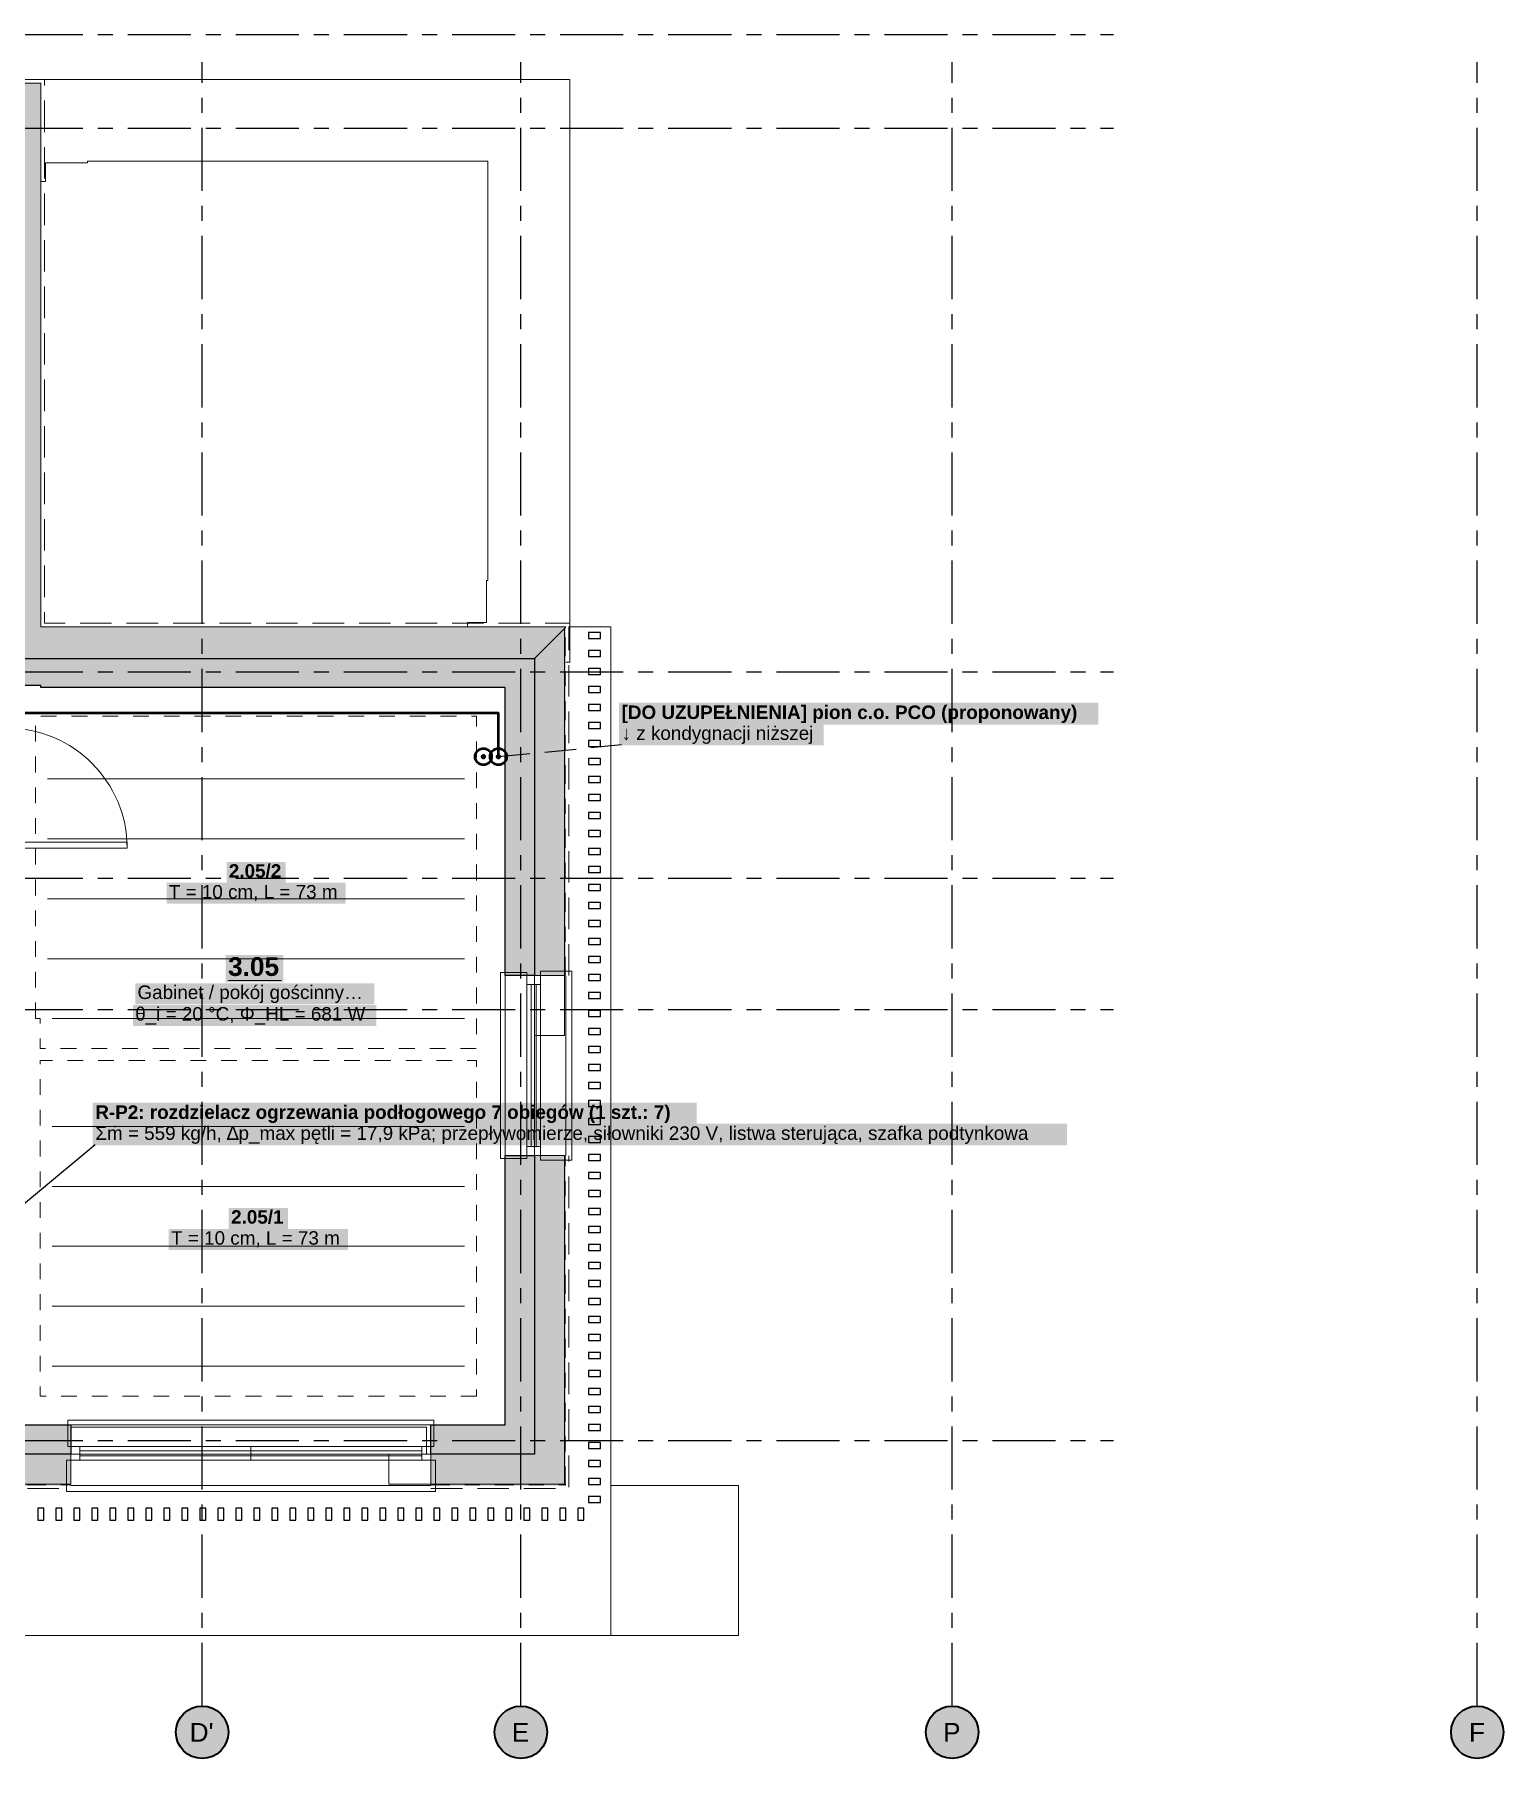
# Model space of a CAD drawing. Header units: metres. Extents: x -3.2 to 60.6, y -2.1 to 10.4.
# Drawn here: x 50.78 to 60.57, y -2.12 to 9.38 of the extents above; entities that cross this region are included whole.
import ezdxf

# ---------------------------------------------------------------- set-up
doc = ezdxf.new("R2010")
doc.units = ezdxf.units.M
for name, pattern in [('KRESKOWA', [5.25, 4.2, -1.05]), ('KRESKOWA_DROBNA', [3.15, 2.1, -1.05]), ('PUNKTOWA', [10.5, 8.4, -1.05, 0, -1.05]), ('PUNKTOWA_KROTKA', [6.3, 4.2, -1.05, 0, -1.05])]:
    doc.linetypes.add(name, pattern=pattern)
doc.layers.add('A-MASKA', color=7, linetype='Continuous', lineweight=18)
doc.layers.add('S-OPISY', color=2, linetype='Continuous', lineweight=25)
for name, color, linetype, lineweight, true_color in [('I-BRAKI', 6, 'KRESKOWA', 25, 0xb0008a), ('I-OSIE', 8, 'PUNKTOWA', 18, 0x7a7a7a), ('I-PODKLAD', 8, 'Continuous', 18, 0x9a9a9a), ('I-PODKLAD-SCIANY', 8, 'Continuous', 25, 0x6e6e6e), ('I-PODKLAD-WYPELN', 254, 'Continuous', 18, 0xe6e6e6), ('I-POMIESZCZENIA', 8, 'Continuous', 25, 0x4a4a4a), ('S-OGRZ', 1, 'Continuous', 25, 0xe05000), ('S-PC', 1, 'Continuous', 35, 0xc0392b)]:
    doc.layers.add(name, color=color, linetype=linetype, lineweight=lineweight, true_color=true_color)
doc.styles.add('PL_ARIAL', font='arial.ttf')
doc.styles.add('PL_ARIAL_B', font='arialbd.ttf')

msp = doc.modelspace()

# ---------------------------------------------------------------- hatches: boundary and pattern name
at = {"layer": 'A-MASKA', "true_color": 0xffffff}
for points in [[(54.674, 4.774), (57.87, 4.774), (57.87, 4.919), (54.674, 4.919)], [(54.674, 4.635), (56.039, 4.635), (56.039, 4.779), (54.674, 4.779)], [(52.058, 3.718), (52.452, 3.718), (52.452, 3.858), (52.058, 3.858)], [(51.658, 3.579), (52.852, 3.579), (52.852, 3.719), (51.658, 3.719)], [(52.053, 3.056), (52.437, 3.056), (52.437, 3.238), (52.053, 3.238)], [(51.449, 2.909), (53.042, 2.909), (53.042, 3.049), (51.449, 3.049)], [(51.434, 2.765), (53.056, 2.765), (53.056, 2.905), (51.434, 2.905)], [(51.166, 2.107), (55.191, 2.107), (55.191, 2.252), (51.166, 2.252)], [(51.166, 1.968), (57.661, 1.968), (57.661, 2.113), (51.166, 2.113)], [(52.073, 1.411), (52.467, 1.411), (52.467, 1.551), (52.073, 1.551)], [(51.673, 1.271), (52.867, 1.271), (52.867, 1.411), (51.673, 1.411)]]:
    msp.add_hatch(color=7, dxfattribs=at).paths.add_polyline_path(points)
at = {"layer": 'I-BRAKI', "true_color": 0xb0008a}
msp.add_hatch(color=7, dxfattribs=at).paths.add_polyline_path([(53.887, 4.56), (53.887, 4.565), (53.885, 4.569), (53.882, 4.572), (53.879, 4.575), (53.875, 4.577), (53.87, 4.578), (53.865, 4.577), (53.861, 4.575), (53.858, 4.572), (53.855, 4.569), (53.853, 4.565), (53.852, 4.56), (53.853, 4.555), (53.855, 4.551), (53.858, 4.548), (53.861, 4.545), (53.865, 4.543), (53.87, 4.543), (53.875, 4.543), (53.879, 4.545), (53.882, 4.548), (53.885, 4.551), (53.887, 4.555)])
at = {"layer": 'I-OSIE', "true_color": 0xffffff}
for points in [[(52.07, -1.945), (52.069, -1.922), (52.064, -1.9), (52.057, -1.878), (52.047, -1.858), (52.034, -1.838), (52.019, -1.821), (52.002, -1.806), (51.982, -1.793), (51.962, -1.783), (51.94, -1.776), (51.918, -1.771), (51.895, -1.77), (51.872, -1.771), (51.85, -1.776), (51.828, -1.783), (51.807, -1.793), (51.788, -1.806), (51.771, -1.821), (51.756, -1.838), (51.743, -1.858), (51.733, -1.878), (51.726, -1.9), (51.721, -1.922), (51.72, -1.945), (51.721, -1.968), (51.726, -1.99), (51.733, -2.012), (51.743, -2.033), (51.756, -2.052), (51.771, -2.069), (51.788, -2.084), (51.807, -2.097), (51.828, -2.107), (51.85, -2.114), (51.872, -2.119), (51.895, -2.12), (51.918, -2.119), (51.94, -2.114), (51.962, -2.107), (51.982, -2.097), (52.002, -2.084), (52.019, -2.069), (52.034, -2.052), (52.047, -2.033), (52.057, -2.012), (52.064, -1.99), (52.069, -1.968)], [(54.195, -1.945), (54.194, -1.922), (54.189, -1.9), (54.182, -1.878), (54.172, -1.858), (54.159, -1.838), (54.144, -1.821), (54.127, -1.806), (54.107, -1.793), (54.087, -1.783), (54.065, -1.776), (54.043, -1.771), (54.02, -1.77), (53.997, -1.771), (53.975, -1.776), (53.953, -1.783), (53.932, -1.793), (53.913, -1.806), (53.896, -1.821), (53.881, -1.838), (53.868, -1.858), (53.858, -1.878), (53.851, -1.9), (53.846, -1.922), (53.845, -1.945), (53.846, -1.968), (53.851, -1.99), (53.858, -2.012), (53.868, -2.033), (53.881, -2.052), (53.896, -2.069), (53.913, -2.084), (53.932, -2.097), (53.953, -2.107), (53.975, -2.114), (53.997, -2.119), (54.02, -2.12), (54.043, -2.119), (54.065, -2.114), (54.087, -2.107), (54.107, -2.097), (54.127, -2.084), (54.144, -2.069), (54.159, -2.052), (54.172, -2.033), (54.182, -2.012), (54.189, -1.99), (54.194, -1.968)], [(57.07, -1.945), (57.069, -1.922), (57.064, -1.9), (57.057, -1.878), (57.047, -1.858), (57.034, -1.838), (57.019, -1.821), (57.002, -1.806), (56.982, -1.793), (56.962, -1.783), (56.94, -1.776), (56.918, -1.771), (56.895, -1.77), (56.872, -1.771), (56.85, -1.776), (56.828, -1.783), (56.807, -1.793), (56.788, -1.806), (56.771, -1.821), (56.756, -1.838), (56.743, -1.858), (56.733, -1.878), (56.726, -1.9), (56.721, -1.922), (56.72, -1.945), (56.721, -1.968), (56.726, -1.99), (56.733, -2.012), (56.743, -2.033), (56.756, -2.052), (56.771, -2.069), (56.788, -2.084), (56.807, -2.097), (56.828, -2.107), (56.85, -2.114), (56.872, -2.119), (56.895, -2.12), (56.918, -2.119), (56.94, -2.114), (56.962, -2.107), (56.982, -2.097), (57.002, -2.084), (57.019, -2.069), (57.034, -2.052), (57.047, -2.033), (57.057, -2.012), (57.064, -1.99), (57.069, -1.968)], [(60.57, -1.945), (60.569, -1.922), (60.564, -1.9), (60.557, -1.878), (60.547, -1.858), (60.534, -1.838), (60.519, -1.821), (60.502, -1.806), (60.482, -1.793), (60.462, -1.783), (60.44, -1.776), (60.418, -1.771), (60.395, -1.77), (60.372, -1.771), (60.35, -1.776), (60.328, -1.783), (60.307, -1.793), (60.288, -1.806), (60.271, -1.821), (60.256, -1.838), (60.243, -1.858), (60.233, -1.878), (60.226, -1.9), (60.221, -1.922), (60.22, -1.945), (60.221, -1.968), (60.226, -1.99), (60.233, -2.012), (60.243, -2.033), (60.256, -2.052), (60.271, -2.069), (60.288, -2.084), (60.307, -2.097), (60.328, -2.107), (60.35, -2.114), (60.372, -2.119), (60.395, -2.12), (60.418, -2.119), (60.44, -2.114), (60.462, -2.107), (60.482, -2.097), (60.502, -2.084), (60.519, -2.069), (60.534, -2.052), (60.547, -2.033), (60.557, -2.012), (60.564, -1.99), (60.569, -1.968)]]:
    msp.add_hatch(color=7, dxfattribs=at).paths.add_polyline_path(points)
at = {"layer": 'I-PODKLAD-WYPELN', "true_color": 0xe4e4e4}
h = msp.add_hatch(color=7, dxfattribs=at)
h.paths.add_polyline_path([(50.82, 5.02), (50.82, 5.02), (50.82, 5.035), (50.82, 5.035), (50.82, 5.035), (50.82, 5.035), (50.82, 5.035), (50.82, 5.035), (50.82, 5.035), (50.82, 5.035), (50.82, 5.035), (50.82, 5.035), (50.82, 5.035), (50.82, 5.035), (50.82, 5.035), (50.82, 5.035), (50.82, 5.035), (50.82, 5.035), (50.82, 5.035), (50.61, 5.035), (50.61, 5.035), (50.61, 5.035), (50.61, 5.125), (50.61, 5.125), (50.61, 5.125), (50.595, 5.125), (50.595, 4.8), (50.58, 4.8), (50.445, 4.8), (50.445, 5.125), (50.415, 5.125), (50.415, 5.125), (50.415, 5.125), (50.415, 8.645), (50.415, 8.645), (50.415, 8.645), (50.415, 8.645), (50.12, 8.645), (50.12, 8.84), (50.12, 9.05), (50.82, 9.05), (50.82, 5.425), (50.82, 5.425), (50.82, 5.425), (54.32, 5.425), (54.32, 5.425), (54.32, 5.425), (54.32, 5.425), (54.32, 3.1), (54.31, 3.1), (54.11, 3.1), (54.11, 3.1), (54.11, 3.1), (54.11, 3.1), (53.915, 3.1), (53.915, 3.1), (53.915, 3.1), (53.915, 5.02), (53.915, 5.02), (53.915, 5.02), (53.915, 5.02), (53.915, 5.02), (53.915, 5.02), (50.82, 5.02)])
h.paths.add_polyline_path([(53.93, 5.215), (53.93, 5.215), (53.93, 5.215), (53.93, 5.215), (53.93, 5.215)], flags=0)
h.paths.add_polyline_path([(54.11, 5.215), (54.11, 5.215), (54.11, 5.215), (54.11, 5.215), (54.11, 5.215), (54.11, 5.215)], flags=0)
h.paths.add_polyline_path([(50.61, 5.215), (50.61, 5.215), (50.61, 5.215), (50.61, 5.215)], flags=0)
h.paths.add_polyline_path([(50.82, 5.215), (50.82, 5.215), (50.82, 5.215), (50.82, 5.215)], flags=0)
h.paths.add_polyline_path([(50.43, 8.66), (50.43, 8.66), (50.43, 8.66), (50.43, 8.66)], flags=0)
h.paths.add_polyline_path([(50.61, 8.66), (50.61, 8.66), (50.61, 8.66), (50.61, 8.66)], flags=0)
h = msp.add_hatch(color=7, dxfattribs=at)
h.paths.add_polyline_path([(47.32, 0.105), (47.79, 0.105), (47.79, 0.105), (47.79, 0.105), (47.79, 0.105), (47.79, 0.105), (47.79, 2.625), (47.79, 2.625), (47.79, 2.625), (47.79, 2.625), (47.79, 2.625), (47.82, 2.625), (47.82, 2.625), (47.82, 2.625), (47.82, 2.625), (47.82, 2.625), (47.82, 3.9), (47.82, 3.9), (47.82, 3.9), (47.82, 3.9), (47.82, 3.9), (47.955, 3.9), (47.955, 3.9), (47.955, 3.9), (47.97, 3.9), (47.97, 3.9), (47.97, 3.9), (47.97, 2.625), (47.97, 2.625), (47.97, 2.625), (47.985, 2.625), (47.985, 2.625), (47.985, 2.625), (47.985, 2.625), (47.985, 2.625), (47.985, 2.685), (48, 2.685), (48, 2.685), (48, 2.685), (48, 2.685), (48, 2.685), (48, 2.685), (48, 2.685), (48, 2.685), (48, 2.7), (48.22, 2.7), (48.22, 2.565), (48.22, 2.55), (48, 2.55), (48, 0.105), (48, 0.105), (48, 0.105), (50.415, 0.105), (50.415, 2.55), (49.12, 2.55), (49.12, 2.565), (49.12, 2.7), (50.415, 2.7), (50.415, 2.685), (50.415, 2.685), (50.415, 2.685), (50.415, 2.685), (50.415, 2.685), (50.415, 2.685), (50.415, 2.685), (50.415, 2.685), (50.43, 2.685), (50.43, 2.625), (50.445, 2.625), (50.445, 3.9), (50.58, 3.9), (50.595, 3.9), (50.595, 2.625), (50.61, 2.625), (50.625, 2.625), (50.625, 0.105), (51.02, 0.105), (51.02, 0.105), (51.02, 0.105), (51.02, -0.09), (51.02, -0.09), (51.02, -0.09), (51.02, -0.09), (51.02, -0.29), (51.02, -0.3), (47.32, -0.3), (47.32, -0.29), (47.32, -0.09), (47.32, -0.09), (47.32, -0.09), (47.32, -0.09), (47.32, 0.105), (47.32, 0.105)])
h.paths.add_polyline_path([(47.955, 2.625), (47.955, 2.625), (47.955, 2.625)], flags=0)
h = msp.add_hatch(color=7, dxfattribs=at)
h.paths.add_polyline_path([(53.42, 0.105), (53.915, 0.105), (53.915, 0.105), (53.915, 0.105), (53.915, 0.105), (53.915, 0.105), (53.915, 0.105), (53.915, 1.9), (53.915, 1.9), (53.915, 1.9), (54.11, 1.9), (54.11, 1.9), (54.11, 1.9), (54.11, 1.9), (54.31, 1.9), (54.32, 1.9), (54.32, -0.3), (53.42, -0.3), (53.42, -0.29), (53.42, -0.09), (53.42, -0.09), (53.42, -0.09), (53.42, -0.09), (53.42, 0.105), (53.42, 0.105)])
h.paths.add_polyline_path([(54.11, 0.09), (54.11, 0.09), (54.11, 0.09), (54.11, 0.09), (54.11, 0.09), (54.11, 0.09)], flags=0)
h.paths.add_polyline_path([(54.11, -0.09), (54.11, -0.09), (54.11, -0.09), (54.11, -0.09)], flags=0)
at = {"layer": 'S-OGRZ', "true_color": 0x000000}
for points in [[(53.787, 4.56), (53.787, 4.565), (53.785, 4.569), (53.782, 4.572), (53.779, 4.575), (53.775, 4.577), (53.77, 4.578), (53.765, 4.577), (53.761, 4.575), (53.758, 4.572), (53.755, 4.569), (53.753, 4.565), (53.752, 4.56), (53.753, 4.555), (53.755, 4.551), (53.758, 4.548), (53.761, 4.545), (53.765, 4.543), (53.77, 4.543), (53.775, 4.543), (53.779, 4.545), (53.782, 4.548), (53.785, 4.551), (53.787, 4.555)], [(53.887, 4.56), (53.887, 4.565), (53.885, 4.569), (53.882, 4.572), (53.879, 4.575), (53.875, 4.577), (53.87, 4.578), (53.865, 4.577), (53.861, 4.575), (53.858, 4.572), (53.855, 4.569), (53.853, 4.565), (53.852, 4.56), (53.853, 4.555), (53.855, 4.551), (53.858, 4.548), (53.861, 4.545), (53.865, 4.543), (53.87, 4.543), (53.875, 4.543), (53.879, 4.545), (53.882, 4.548), (53.885, 4.551), (53.887, 4.555)]]:
    msp.add_hatch(color=7, dxfattribs=at).paths.add_polyline_path(points)

# ---------------------------------------------------------------- linework, layer by layer
at = {"layer": 'I-BRAKI', "lineweight": 25, "ltscale": 0.05, "true_color": 0xb0008a, "flags": 128}
msp.add_lwpolyline([(53.87, 4.56), (54.691, 4.64)], dxfattribs=at)
at = {"layer": 'I-OSIE', "linetype": 'PUNKTOWA', "lineweight": 25, "ltscale": 0.050066, "flags": 128}
for points in [[(39.15, 9.375), (57.97, 9.375)], [(39.15, 8.75), (57.97, 8.75)], [(39.15, 5.125), (57.97, 5.125)], [(39.15, 3.75), (57.97, 3.75)], [(39.15, 2.875), (57.97, 2.875)], [(39.15, 0), (57.97, 0)]]:
    msp.add_lwpolyline(points, dxfattribs=at)
at = {"layer": 'I-OSIE', "linetype": 'PUNKTOWA', "lineweight": 25, "ltscale": 0.050183, "flags": 128}
for points in [[(51.895, -1.77), (51.895, 9.19)], [(54.02, -1.77), (54.02, 9.19)], [(56.895, -1.77), (56.895, 9.19)], [(60.395, -1.77), (60.395, 9.19)]]:
    msp.add_lwpolyline(points, dxfattribs=at)
at = {"layer": 'I-OSIE', "linetype": 'Continuous', "lineweight": 35, "ltscale": 0.05}
for centre in [(51.895, -1.945), (54.02, -1.945), (56.895, -1.945), (60.395, -1.945)]:
    msp.add_circle(centre, 0.175, dxfattribs=at)
at = {"layer": 'I-PODKLAD', "linetype": 'KRESKOWA', "lineweight": 13, "ltscale": 0.05, "flags": 128}
for points in [[(40.685, 5.426), (40.685, 5.45), (45.57, 5.45), (45.57, 9.075), (50.845, 9.075), (50.845, 5.45), (54.345, 5.45), (54.345, 5.426)], [(54.34, 3.1), (54.34, 5.425), (54.62, 5.425), (54.62, -1.3), (39.62, -1.3), (39.62, 5.425), (40.7, 5.425), (40.7, 3.7)], [(53.42, -0.32), (54.34, -0.32), (54.34, 1.899)], [(47.32, -0.32), (51.019, -0.32)]]:
    msp.add_lwpolyline(points, dxfattribs=at)
at = {"layer": 'I-PODKLAD', "lineweight": 13, "ltscale": 0.05}
for points in [[(50.585, 9.05), (50.585, 9.075), (54.345, 9.075), (54.345, 5.19), (54.32, 5.19)], [(53.665, 5.426), (53.665, 5.455), (53.79, 5.455), (53.79, 5.735), (53.8, 5.735), (53.8, 8.53), (51.13, 8.53), (51.13, 8.52), (50.85, 8.52), (50.85, 8.395), (50.82, 8.395)], [(54.345, 5.425), (54.62, 5.425), (54.62, -1.3), (39.62, -1.3), (39.62, 5.425), (40.719, 5.425)], [(53.915, 3.099), (53.915, 1.901)], [(54.31, 3.099), (54.31, 2.7), (54.11, 2.7), (54.11, 3.099)], [(54.32, 1.901), (54.32, 3.099)], [(54.11, 2.7), (54.11, 1.901)], [(53.419, 0.105), (51.02, 0.105)], [(51.02, 0.09), (53.39, 0.09), (53.39, -0.09), (51.02, -0.09)], [(53.419, -0.29), (53.14, -0.29), (53.14, -0.09)], [(53.39, -0.09), (53.419, -0.09)], [(51.02, -0.3), (53.419, -0.3)], [(54.62, -0.3), (55.47, -0.3), (55.47, -1.3), (54.62, -1.3)]]:
    msp.add_lwpolyline(points, dxfattribs=at)
at = {"layer": 'I-PODKLAD', "lineweight": 18, "ltscale": 0.05}
for points in [[(50.595, 3.95), (51.395, 3.95), (51.395, 3.99), (50.595, 3.99)], [(54.06, 1.88), (54.06, 3.12), (53.885, 3.12), (53.885, 1.88)], [(54.15, 1.87), (54.15, 3.13), (54.36, 3.13), (54.36, 1.87)], [(54.06, 1.9), (54.06, 3.1), (54.15, 3.1), (54.15, 1.9)], [(51, -0.04), (53.44, -0.04), (53.44, 0.135), (51, 0.135)], [(51.02, -0.04), (53.42, -0.04), (53.42, -0.13), (51.02, -0.13)], [(50.99, -0.13), (53.45, -0.13), (53.45, -0.34), (50.99, -0.34)]]:
    msp.add_lwpolyline(points, close=True, dxfattribs=at)
for points in [[(54.06, 3.04), (54.15, 3.04)], [(54.089, 1.96), (54.089, 3.04)], [(54.121, 1.96), (54.121, 3.04)], [(54.06, 1.96), (54.15, 1.96)], [(51.08, -0.04), (51.08, -0.13)], [(51.08, -0.069), (53.36, -0.069)], [(51.08, -0.101), (53.36, -0.101)], [(52.22, -0.04), (52.22, -0.13)], [(53.36, -0.04), (53.36, -0.13)]]:
    msp.add_lwpolyline(points, dxfattribs=at)
at = {"layer": 'I-PODKLAD', "lineweight": 13, "ltscale": 0.05}
msp.add_arc((50.595, 3.95), 0.8, 0, 90, dxfattribs=at)
at = {"layer": 'I-PODKLAD-SCIANY', "lineweight": 13, "ltscale": 0.05}
msp.add_lwpolyline([(50.12, 9.05), (50.82, 9.05), (50.82, 9.05), (50.82, 9.05), (50.82, 5.425), (50.82, 5.425), (50.82, 5.425), (50.82, 5.425), (50.82, 5.425), (50.82, 5.425), (50.82, 5.425), (50.82, 5.425), (50.82, 5.425), (50.82, 5.425), (50.82, 5.425), (50.82, 5.425), (50.82, 5.425), (50.82, 5.425), (50.82, 5.425), (50.82, 5.425), (50.82, 5.425), (54.32, 5.425), (54.32, 5.425), (54.32, 5.425), (54.32, 5.425), (54.31, 5.415), (54.11, 5.215), (54.11, 5.215), (54.11, 5.215), (50.61, 5.215)], dxfattribs=at)
for points in [[(54.11, 5.215), (54.11, 5.215), (54.11, 5.215), (54.31, 5.415), (54.31, 5.415), (54.31, 5.415), (54.31, 3.1), (54.31, 3.1), (54.31, 3.1), (54.11, 3.1), (54.11, 3.1), (54.11, 3.1)], [(53.42, -0.29), (53.42, -0.29), (53.42, -0.09), (53.42, -0.09), (53.42, -0.09), (54.11, -0.09), (54.11, -0.09), (54.11, -0.09), (54.11, -0.09), (54.11, -0.09), (54.11, -0.09), (54.11, -0.09), (54.11, -0.09), (54.11, -0.09), (54.11, -0.09), (54.11, -0.09), (54.11, -0.09), (54.11, -0.09), (54.11, -0.09), (54.11, -0.09), (54.11, -0.09), (54.11, -0.09), (54.11, 1.9), (54.11, 1.9), (54.11, 1.9), (54.31, 1.9), (54.31, 1.9), (54.31, 1.9), (54.31, -0.29), (54.31, -0.29), (54.31, -0.29), (53.42, -0.29)], [(47.32, -0.29), (47.32, -0.29), (47.32, -0.09), (47.32, -0.09), (47.32, -0.09), (51.02, -0.09), (51.02, -0.09), (51.02, -0.09), (51.02, -0.29), (51.02, -0.29), (51.02, -0.29), (47.32, -0.29)]]:
    msp.add_lwpolyline(points, close=True, dxfattribs=at)
at = {"layer": 'I-PODKLAD-SCIANY', "linetype": 'PUNKTOWA_KROTKA', "lineweight": 13, "ltscale": 0.03, "flags": 128}
for points in [[(54.315, 3.1), (54.315, 5.425)], [(54.315, -0.3), (54.315, 1.9)], [(47.32, -0.295), (51.02, -0.295)], [(53.42, -0.295), (54.32, -0.295)]]:
    msp.add_lwpolyline(points, dxfattribs=at)
at = {"layer": 'I-PODKLAD-SCIANY', "lineweight": 25, "ltscale": 0.05}
for points in [[(54.47, 5.348), (54.55, 5.348), (54.55, 5.388), (54.47, 5.388)], [(54.47, 5.228), (54.55, 5.228), (54.55, 5.268), (54.47, 5.268)], [(54.47, 5.107), (54.55, 5.107), (54.55, 5.147), (54.47, 5.147)], [(54.47, 4.987), (54.55, 4.987), (54.55, 5.027), (54.47, 5.027)], [(54.47, 4.867), (54.55, 4.867), (54.55, 4.907), (54.47, 4.907)], [(54.47, 4.747), (54.55, 4.747), (54.55, 4.787), (54.47, 4.787)], [(54.47, 4.628), (54.55, 4.628), (54.55, 4.668), (54.47, 4.668)], [(54.47, 4.508), (54.55, 4.508), (54.55, 4.548), (54.47, 4.548)], [(54.47, 4.388), (54.55, 4.388), (54.55, 4.428), (54.47, 4.428)], [(54.47, 4.268), (54.55, 4.268), (54.55, 4.308), (54.47, 4.308)], [(54.47, 4.147), (54.55, 4.147), (54.55, 4.188), (54.47, 4.188)], [(54.47, 4.027), (54.55, 4.027), (54.55, 4.067), (54.47, 4.067)], [(54.47, 3.908), (54.55, 3.908), (54.55, 3.947), (54.47, 3.947)], [(54.47, 3.788), (54.55, 3.788), (54.55, 3.828), (54.47, 3.828)], [(54.47, 3.667), (54.55, 3.667), (54.55, 3.708), (54.47, 3.708)], [(54.47, 3.547), (54.55, 3.547), (54.55, 3.587), (54.47, 3.587)], [(54.47, 3.428), (54.55, 3.428), (54.55, 3.467), (54.47, 3.467)], [(54.47, 3.308), (54.55, 3.308), (54.55, 3.348), (54.47, 3.348)], [(54.47, 3.188), (54.55, 3.188), (54.55, 3.228), (54.47, 3.228)], [(54.47, 3.067), (54.55, 3.067), (54.55, 3.107), (54.47, 3.107)], [(54.47, 2.947), (54.55, 2.947), (54.55, 2.987), (54.47, 2.987)], [(54.47, 2.828), (54.55, 2.828), (54.55, 2.868), (54.47, 2.868)], [(54.47, 2.708), (54.55, 2.708), (54.55, 2.748), (54.47, 2.748)], [(54.47, 2.587), (54.55, 2.587), (54.55, 2.627), (54.47, 2.627)], [(54.47, 2.467), (54.55, 2.467), (54.55, 2.507), (54.47, 2.507)], [(54.47, 2.348), (54.55, 2.348), (54.55, 2.388), (54.47, 2.388)], [(54.47, 2.228), (54.55, 2.228), (54.55, 2.268), (54.47, 2.268)], [(54.47, 2.107), (54.55, 2.107), (54.55, 2.147), (54.47, 2.147)], [(54.47, 1.988), (54.55, 1.988), (54.55, 2.027), (54.47, 2.027)], [(53.42, 0.105), (53.42, 0.105), (53.915, 0.105), (53.915, 0.105), (53.915, 0.105), (53.915, 0.105), (53.915, 0.105), (53.915, 0.105), (53.915, 0.105), (53.915, 0.105), (53.915, 0.105), (53.915, 0.105), (53.915, 0.105), (53.915, 0.105), (53.915, 0.105), (53.915, 0.105), (53.915, 0.105), (53.915, 0.105), (53.915, 0.105), (53.915, 1.9), (53.915, 1.9), (53.915, 1.9), (53.915, 1.9), (53.915, 1.9), (54.11, 1.9), (54.11, 1.9), (54.11, 1.9), (54.11, 1.9), (54.11, -0.09), (54.11, -0.09), (54.11, -0.09), (54.11, -0.09), (53.42, -0.09), (53.42, -0.09), (53.42, -0.09), (53.42, -0.09), (53.42, 0.105), (53.42, 0.105)], [(54.47, 1.867), (54.55, 1.867), (54.55, 1.907), (54.47, 1.907)], [(54.47, 1.748), (54.55, 1.748), (54.55, 1.788), (54.47, 1.788)], [(54.47, 1.627), (54.55, 1.627), (54.55, 1.667), (54.47, 1.667)], [(54.47, 1.508), (54.55, 1.508), (54.55, 1.548), (54.47, 1.548)], [(54.47, 1.387), (54.55, 1.387), (54.55, 1.427), (54.47, 1.427)], [(54.47, 1.268), (54.55, 1.268), (54.55, 1.308), (54.47, 1.308)], [(54.47, 1.147), (54.55, 1.147), (54.55, 1.188), (54.47, 1.188)], [(54.47, 1.028), (54.55, 1.028), (54.55, 1.067), (54.47, 1.067)], [(54.47, 0.907), (54.55, 0.907), (54.55, 0.948), (54.47, 0.948)], [(54.47, 0.787), (54.55, 0.787), (54.55, 0.828), (54.47, 0.828)], [(54.47, 0.667), (54.55, 0.667), (54.55, 0.708), (54.47, 0.708)], [(54.47, 0.547), (54.55, 0.547), (54.55, 0.588), (54.47, 0.588)], [(54.47, 0.427), (54.55, 0.427), (54.55, 0.468), (54.47, 0.468)], [(54.47, 0.307), (54.55, 0.307), (54.55, 0.347), (54.47, 0.347)], [(54.47, 0.188), (54.55, 0.188), (54.55, 0.228), (54.47, 0.228)], [(54.47, 0.068), (54.55, 0.068), (54.55, 0.107), (54.47, 0.107)], [(54.47, -0.052), (54.55, -0.052), (54.55, -0.013), (54.47, -0.013)], [(54.47, -0.172), (54.55, -0.172), (54.55, -0.133), (54.47, -0.133)], [(54.47, -0.292), (54.55, -0.292), (54.55, -0.253), (54.47, -0.253)], [(50.8, -0.45), (50.8, -0.53), (50.84, -0.53), (50.84, -0.45)], [(50.92, -0.45), (50.92, -0.53), (50.96, -0.53), (50.96, -0.45)], [(51.04, -0.45), (51.04, -0.53), (51.08, -0.53), (51.08, -0.45)], [(51.16, -0.45), (51.16, -0.53), (51.2, -0.53), (51.2, -0.45)], [(51.28, -0.45), (51.28, -0.53), (51.32, -0.53), (51.32, -0.45)], [(51.4, -0.45), (51.4, -0.53), (51.44, -0.53), (51.44, -0.45)], [(51.52, -0.45), (51.52, -0.53), (51.56, -0.53), (51.56, -0.45)], [(51.64, -0.45), (51.64, -0.53), (51.68, -0.53), (51.68, -0.45)], [(51.76, -0.45), (51.76, -0.53), (51.8, -0.53), (51.8, -0.45)], [(51.88, -0.45), (51.88, -0.53), (51.92, -0.53), (51.92, -0.45)], [(52, -0.45), (52, -0.53), (52.04, -0.53), (52.04, -0.45)], [(52.12, -0.45), (52.12, -0.53), (52.16, -0.53), (52.16, -0.45)], [(52.24, -0.45), (52.24, -0.53), (52.28, -0.53), (52.28, -0.45)], [(52.36, -0.45), (52.36, -0.53), (52.4, -0.53), (52.4, -0.45)], [(52.48, -0.45), (52.48, -0.53), (52.52, -0.53), (52.52, -0.45)], [(52.6, -0.45), (52.6, -0.53), (52.64, -0.53), (52.64, -0.45)], [(52.72, -0.45), (52.72, -0.53), (52.76, -0.53), (52.76, -0.45)], [(52.84, -0.45), (52.84, -0.53), (52.88, -0.53), (52.88, -0.45)], [(52.96, -0.45), (52.96, -0.53), (53, -0.53), (53, -0.45)], [(53.08, -0.45), (53.08, -0.53), (53.12, -0.53), (53.12, -0.45)], [(53.2, -0.45), (53.2, -0.53), (53.24, -0.53), (53.24, -0.45)], [(53.32, -0.45), (53.32, -0.53), (53.36, -0.53), (53.36, -0.45)], [(53.44, -0.45), (53.44, -0.53), (53.48, -0.53), (53.48, -0.45)], [(53.56, -0.45), (53.56, -0.53), (53.6, -0.53), (53.6, -0.45)], [(53.68, -0.45), (53.68, -0.53), (53.72, -0.53), (53.72, -0.45)], [(53.8, -0.45), (53.8, -0.53), (53.84, -0.53), (53.84, -0.45)], [(53.92, -0.45), (53.92, -0.53), (53.96, -0.53), (53.96, -0.45)], [(54.04, -0.45), (54.04, -0.53), (54.08, -0.53), (54.08, -0.45)], [(54.16, -0.45), (54.16, -0.53), (54.2, -0.53), (54.2, -0.45)], [(54.28, -0.45), (54.28, -0.53), (54.32, -0.53), (54.32, -0.45)], [(54.4, -0.45), (54.4, -0.53), (54.44, -0.53), (54.44, -0.45)], [(54.47, -0.412), (54.55, -0.412), (54.55, -0.372), (54.47, -0.372)]]:
    msp.add_lwpolyline(points, close=True, dxfattribs=at)
for points in [[(50.61, 5.215), (54.11, 5.215), (54.11, 5.215), (54.11, 5.215), (54.11, 5.215), (54.11, 3.1), (54.11, 3.1), (54.11, 3.1), (54.11, 3.1), (54.11, 3.1), (53.915, 3.1), (53.915, 3.1), (53.915, 3.1), (53.915, 3.1), (53.915, 5.02), (53.915, 5.02), (53.915, 5.02), (53.915, 5.02), (53.915, 5.02), (53.915, 5.02), (53.915, 5.02), (53.915, 5.02), (53.915, 5.02), (53.915, 5.02), (53.915, 5.02), (53.915, 5.02), (53.915, 5.02), (53.915, 5.02), (53.915, 5.02), (53.915, 5.02), (53.915, 5.02), (50.82, 5.02), (50.82, 5.02), (50.82, 5.02), (50.82, 5.02), (50.82, 5.035), (50.82, 5.035), (50.82, 5.035), (50.82, 5.035), (50.82, 5.035), (50.82, 5.035), (50.82, 5.035), (50.82, 5.035), (50.82, 5.035), (50.82, 5.035), (50.82, 5.035), (50.82, 5.035), (50.82, 5.035), (50.82, 5.035), (50.82, 5.035), (50.82, 5.035), (50.82, 5.035), (50.61, 5.035)], [(50.61, 0.105), (51.02, 0.105), (51.02, 0.105), (51.02, 0.105), (51.02, 0.105), (51.02, -0.09), (51.02, -0.09), (51.02, -0.09), (51.02, -0.09), (47.32, -0.09)]]:
    msp.add_lwpolyline(points, dxfattribs=at)
at = {"layer": 'I-POMIESZCZENIA', "lineweight": 18, "ltscale": 0.05}
msp.add_lwpolyline([(52.068, 3.068), (52.422, 3.068)], dxfattribs=at)
at = {"layer": 'S-OGRZ', "linetype": 'KRESKOWA_DROBNA', "lineweight": 18, "ltscale": 0.05, "flags": 128}
for points in [[(50.785, 2.815), (50.785, 4.83), (53.725, 4.83), (53.725, 2.613), (50.815, 2.613), (50.815, 2.815)], [(53.725, 0.295), (50.815, 0.295), (50.815, 2.533), (53.725, 2.533)]]:
    msp.add_lwpolyline(points, close=True, dxfattribs=at)
at = {"layer": 'S-OGRZ', "linetype": 'Continuous', "lineweight": 13, "ltscale": 0.05, "true_color": 0xe59a70, "flags": 128}
for points in [[(50.865, 4.413), (53.645, 4.413)], [(53.645, 4.013), (50.865, 4.013)], [(50.865, 3.613), (53.645, 3.613)], [(53.645, 3.213), (50.865, 3.213)], [(50.895, 2.813), (53.645, 2.813)], [(50.895, 2.095), (53.645, 2.095)], [(53.645, 1.695), (50.895, 1.695)], [(50.895, 1.295), (53.645, 1.295)], [(53.645, 0.895), (50.895, 0.895)], [(50.895, 0.495), (53.645, 0.495)]]:
    msp.add_lwpolyline(points, dxfattribs=at)
at = {"layer": 'S-OGRZ', "lineweight": 50, "ltscale": 0.05}
for centre in [(53.77, 4.56), (53.87, 4.56)]:
    msp.add_circle(centre, 0.055, dxfattribs=at)
at = {"layer": 'S-OPISY', "lineweight": 25, "ltscale": 0.05}
msp.add_lwpolyline([(50.37, 1.3), (51.183, 1.974)], dxfattribs=at)
at = {"layer": 'S-PC', "lineweight": 50, "ltscale": 0.05}
msp.add_lwpolyline([(53.87, 4.56), (53.87, 4.85), (50.67, 4.85), (50.67, 3.95), (50.37, 3.95), (50.37, 1.3)], dxfattribs=at)

# ---------------------------------------------------------------- texts
at = {"layer": 'I-BRAKI', "true_color": 0xb0008a}
for s, style, p in [('[DO UZUPEŁNIENIA] pion c.o. PCO (proponowany)', 'PL_ARIAL_B', (54.691, 4.811)), ('↓ z kondygnacji niższej', 'PL_ARIAL', (54.691, 4.672))]:
    msp.add_text(s, height=0.09, dxfattribs=dict(at, style=style)).set_placement(p)
at = {"layer": 'I-OSIE', "style": 'PL_ARIAL'}
for s, p in [("D'", (51.812, -2.008)), ('E', (53.959, -2.008)), ('P', (56.834, -2.008)), ('F', (60.34, -2.008))]:
    msp.add_text(s, height=0.125, dxfattribs=at).set_placement(p)
at = {"layer": 'I-POMIESZCZENIA'}
for s, height, style, p in [('3.05', 0.125, 'PL_ARIAL_B', (52.068, 3.098)), ('Gabinet / pokój gościnny…', 0.09, 'PL_ARIAL', (51.464, 2.944)), ('θ_i = 20 °C, Φ_HL = 681 W', 0.09, 'PL_ARIAL', (51.449, 2.8))]:
    msp.add_text(s, height=height, dxfattribs=dict(at, style=style)).set_placement(p)
at = {"layer": 'S-OPISY'}
for s, style, p in [('2.05/2', 'PL_ARIAL_B', (52.073, 3.753)), ('T = 10 cm, L = 73 m', 'PL_ARIAL', (51.673, 3.614)), ('R-P2: rozdzielacz ogrzewania podłogowego 7 obiegów (1 szt.: 7)', 'PL_ARIAL_B', (51.183, 2.145)), ('Σṁ = 559 kg/h, ∆p_max pętli = 17,9 kPa; przepływomierze, siłowniki 230 V, listwa sterująca, szafka podtynkowa', 'PL_ARIAL', (51.183, 2.005)), ('2.05/1', 'PL_ARIAL_B', (52.088, 1.446)), ('T = 10 cm, L = 73 m', 'PL_ARIAL', (51.688, 1.306))]:
    msp.add_text(s, height=0.09, dxfattribs=dict(at, style=style)).set_placement(p)

doc.saveas('drawing.dxf')
